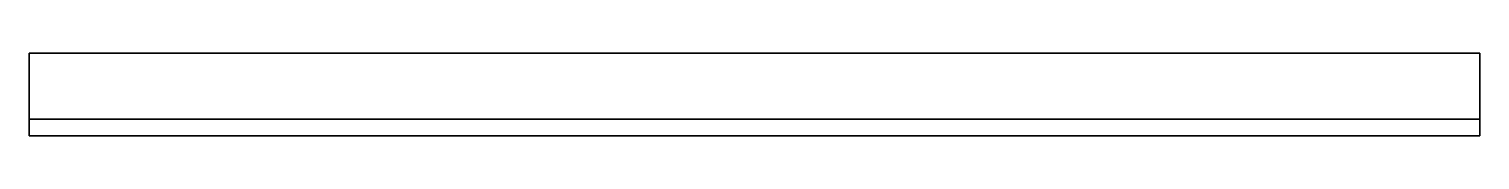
# Model space of a CAD drawing. Extents: x -0.22 to 0.22, y 0.08 to 0.105.
import ezdxf

# ---------------------------------------------------------------- set-up
doc = ezdxf.new("R2010")
doc.units = 0
doc.layers.add('GUNSHIELD', color=4, linetype='CONTINUOUS')

msp = doc.modelspace()

# ---------------------------------------------------------------- linework, layer by layer
at = {"layer": 'GUNSHIELD'}
for points in [[(-0.22, 0.105, 0.115), (-0.22, 0.105, -0.13), (0.22, 0.105, -0.13), (0.22, 0.105, 0.115)], [(0.22, 0.105, -0.13), (-0.22, 0.105, -0.13), (-0.22, 0.105, 0.115), (0.22, 0.105, 0.115)], [(-0.22, 0.08, 0.225), (-0.22, 0.105, 0.115), (0.22, 0.105, 0.115), (0.22, 0.08, 0.225)], [(0.22, 0.105, 0.115), (-0.22, 0.105, 0.115), (-0.22, 0.08, 0.225), (0.22, 0.08, 0.225)], [(0.22, 0.085, -0.215), (-0.22, 0.085, -0.215), (-0.22, 0.105, -0.13), (0.22, 0.105, -0.13)], [(-0.22, 0.105, -0.13), (-0.22, 0.085, -0.215), (0.22, 0.085, -0.215), (0.22, 0.105, -0.13)]]:
    msp.add_3dface(points, dxfattribs=at)

doc.saveas('drawing.dxf')
